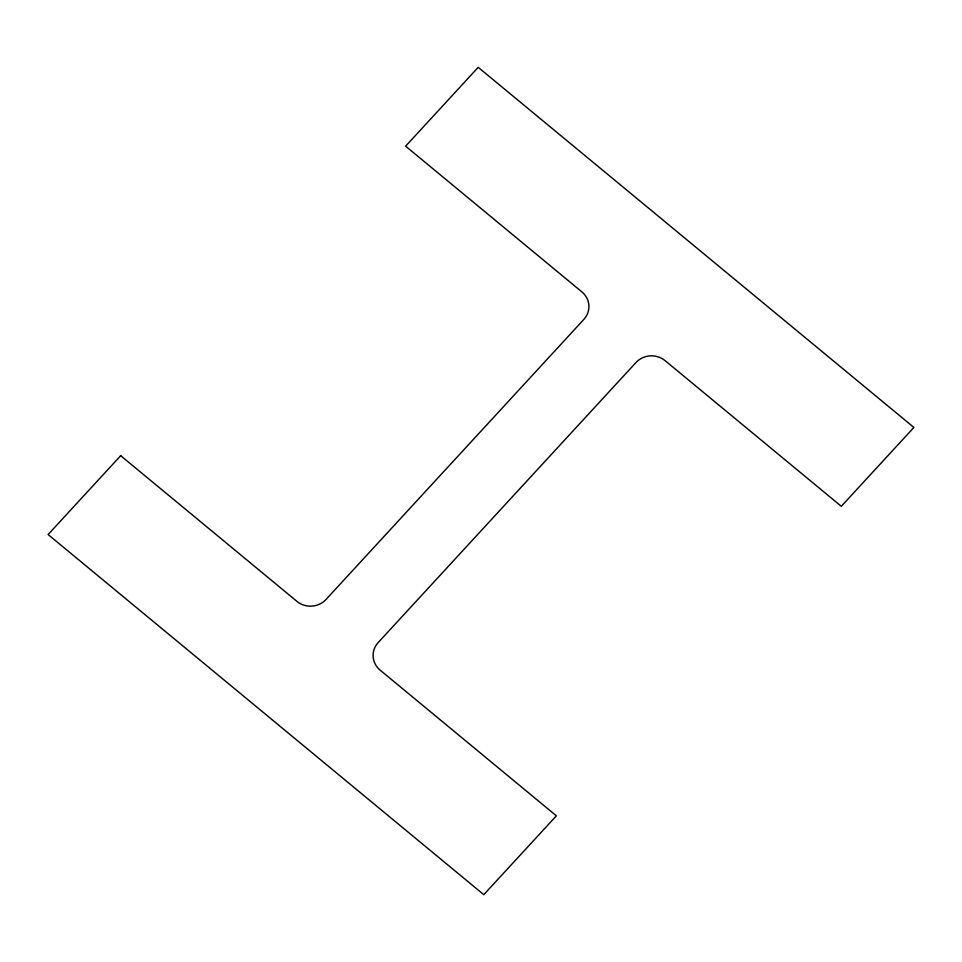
<?xml version="1.0" encoding="UTF-8"?>
<svg xmlns="http://www.w3.org/2000/svg" width="962" height="962" viewBox="0 0 962 962"><rect width="100%" height="100%" fill="white"/><g stroke="black" fill="none" stroke-linecap="round" stroke-linejoin="round"><path stroke-width="1.44" d="M120.695 455.687L48.1 534.547L483.79 894.672L556.373 815.824L380.134 670.141A20.623 19.541 -0.9 0 1 378.174 642.568L635.978 362.53A20.623 19.541 -0.9 0 1 665.067 360.63L841.305 506.313L913.9 427.453L478.21 67.328L405.627 146.176L581.866 291.859A20.623 19.541 -0.9 0 1 583.826 319.432L326.022 599.47A20.623 19.541 -0.9 0 1 296.933 601.37L120.695 455.687"/></g></svg>
